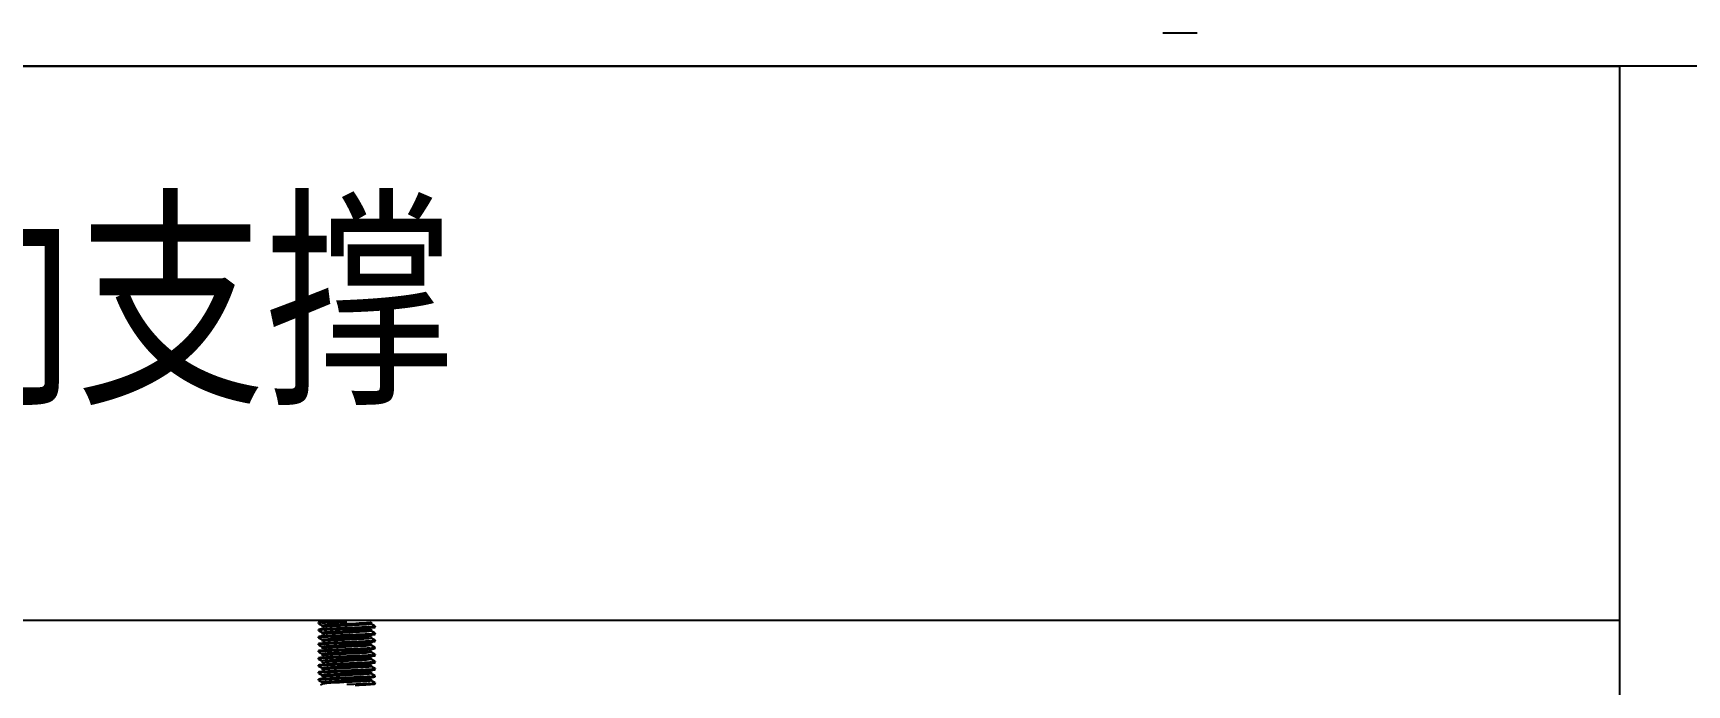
# Model space of a CAD drawing. Extents: x 69728788 to 150676229, y 20333219 to 43663798.
# Drawn here: x 75261222 to 75265221, y 20692911 to 20694488 of the extents above; entities that cross this region are included whole.
import ezdxf

# ---------------------------------------------------------------- set-up
doc = ezdxf.new("R2010")
doc.units = 0
doc.header["$LTSCALE"] = 1000
doc.header["$MEASUREMENT"] = 0
doc.layers.get('0').update_dxf_attribs({"linetype": 'CONTINUOUS'})
doc.layers.add('BZ', color=8, linetype='CONTINUOUS')
doc.layers.add('DIM_SYMB', color=3, linetype='CONTINUOUS')

# ---------------------------------------------------------------- blocks, each defined once
blk = doc.blocks.new('gfhhrryyfd')
at = {"linetype": 'Continuous'}
for p, q in [((3695091.2, -1755690.6), (3695007.6, -1755690.6)), ((3692966.6, -1757116.2), (3692966.4, -1757116.4)), ((3692966.4, -1757118.6), (3692966.4, -1757116.4)), ((3692966.6, -1757118.8), (3692966.4, -1757118.6)), ((3692966.6, -1757133.4), (3692966.4, -1757133.6)), ((3692966.4, -1757135.7), (3692966.4, -1757133.6)), ((3692966.6, -1757135.9), (3692966.4, -1757135.7)), ((3692966.6, -1757118.8), (3692975.9, -1757124.2)), ((3692966.6, -1757135.9), (3692975.9, -1757141.3)), ((3692975.7, -1757123.9), (3692975.7, -1757128.2)), ((3692975.7, -1757141.1), (3692975.7, -1757145.4)), ((3693103.4, -1757124.8), (3693094.1, -1757119.4)), ((3693103.4, -1757142), (3693094.1, -1757136.6)), ((3693094.3, -1757119.6), (3693094.3, -1757115.4)), ((3693094.3, -1757136.8), (3693094.3, -1757132.5)), ((3693103.4, -1757124.8), (3693103.6, -1757125)), ((3693103.4, -1757127.3), (3693103.6, -1757127.2)), ((3693103.4, -1757142), (3693103.6, -1757142.2)), ((3693103.4, -1757144.5), (3693103.6, -1757144.3)), ((3693103.6, -1757127.2), (3693103.6, -1757125)), ((3693103.6, -1757144.3), (3693103.6, -1757142.2)), ((3692966.6, -1757150.5), (3692966.4, -1757150.7)), ((3692966.4, -1757152.9), (3692966.4, -1757150.7)), ((3692966.6, -1757153.1), (3692966.4, -1757152.9)), ((3692966.6, -1757167.7), (3692966.4, -1757167.9)), ((3692966.4, -1757170), (3692966.4, -1757167.9)), ((3692966.6, -1757170.2), (3692966.4, -1757170)), ((3692966.6, -1757184.8), (3692966.4, -1757185)), ((3692966.4, -1757187.2), (3692966.4, -1757185)), ((3692966.6, -1757187.3), (3692966.4, -1757187.2)), ((3692966.6, -1757153.1), (3692975.9, -1757158.4)), ((3692966.6, -1757170.2), (3692975.9, -1757175.6)), ((3692966.6, -1757187.3), (3692975.9, -1757192.7)), ((3692975.7, -1757158.2), (3692975.7, -1757162.5)), ((3692975.7, -1757175.4), (3692975.7, -1757179.7)), ((3693103.4, -1757159.1), (3693094.1, -1757153.7)), ((3693103.4, -1757176.3), (3693094.1, -1757170.9)), ((3693103.4, -1757193.4), (3693094.1, -1757188)), ((3693094.3, -1757153.9), (3693094.3, -1757149.7)), ((3693094.3, -1757171.1), (3693094.3, -1757166.8)), ((3693094.3, -1757188.2), (3693094.3, -1757183.9)), ((3693103.4, -1757159.1), (3693103.6, -1757159.3)), ((3693103.4, -1757161.6), (3693103.6, -1757161.4)), ((3693103.4, -1757176.3), (3693103.6, -1757176.4)), ((3693103.4, -1757178.8), (3693103.6, -1757178.6)), ((3693103.6, -1757161.4), (3693103.6, -1757159.3)), ((3693103.6, -1757178.6), (3693103.6, -1757176.4)), ((3692966.6, -1757202), (3692966.4, -1757202.2)), ((3692966.4, -1757204.3), (3692966.4, -1757202.2)), ((3692966.6, -1757204.5), (3692966.4, -1757204.3)), ((3692966.6, -1757219.1), (3692966.4, -1757219.3)), ((3692966.4, -1757221.4), (3692966.4, -1757219.3)), ((3692966.6, -1757221.6), (3692966.4, -1757221.4)), ((3692966.6, -1757204.5), (3692975.9, -1757209.9)), ((3692966.6, -1757221.6), (3692975.9, -1757227)), ((3692975.7, -1757192.5), (3692975.7, -1757196.8)), ((3692975.7, -1757209.7), (3692975.7, -1757213.9)), ((3692975.7, -1757226.8), (3692975.7, -1757231.1)), ((3693093.3, -1757188.7), (3693092.8, -1757188.8)), ((3693093.5, -1757205.8), (3693092.9, -1757206)), ((3693103.4, -1757210.5), (3693094.1, -1757205.2)), ((3693103.4, -1757227.7), (3693094.1, -1757222.3)), ((3693094.3, -1757205.4), (3693094.3, -1757201.1)), ((3693094.3, -1757222.5), (3693094.3, -1757218.2)), ((3693103.4, -1757193.4), (3693103.6, -1757193.6)), ((3693103.4, -1757195.9), (3693103.6, -1757195.7)), ((3693103.4, -1757210.5), (3693103.6, -1757210.7)), ((3693103.4, -1757213.1), (3693103.6, -1757212.9)), ((3693103.4, -1757227.7), (3693103.6, -1757227.9)), ((3693103.6, -1757195.7), (3693103.6, -1757193.6)), ((3693103.6, -1757212.9), (3693103.6, -1757210.7)), ((3693103.6, -1757230), (3693103.6, -1757227.9)), ((3692966.6, -1757236.3), (3692966.4, -1757236.5)), ((3692966.4, -1757238.6), (3692966.4, -1757236.5)), ((3692966.6, -1757238.8), (3692966.4, -1757238.6)), ((3692966.6, -1757253.4), (3692966.4, -1757253.6)), ((3692966.4, -1757255.7), (3692966.4, -1757253.6)), ((3692966.6, -1757255.9), (3692966.4, -1757255.7)), ((3692966.6, -1757238.8), (3692975.9, -1757244.2)), ((3692966.6, -1757255.9), (3692975.9, -1757261.3)), ((3692975.9, -1757265.2), (3692971.4, -1757267.8)), ((3692975.7, -1757244), (3692975.7, -1757248.2)), ((3692975.7, -1757261.1), (3692975.7, -1757265.4)), ((3693103.4, -1757244.8), (3693094.1, -1757239.4)), ((3693103.4, -1757262), (3693094.1, -1757256.6)), ((3693094.3, -1757239.7), (3693094.3, -1757235.4)), ((3693094.3, -1757256.8), (3693094.3, -1757252.5)), ((3693103.4, -1757230.2), (3693103.6, -1757230)), ((3693103.4, -1757244.8), (3693103.6, -1757245)), ((3693103.4, -1757247.4), (3693103.6, -1757247.2)), ((3693103.4, -1757262), (3693103.6, -1757262.2)), ((3693103.4, -1757264.5), (3693103.6, -1757264.3)), ((3693103.6, -1757247.2), (3693103.6, -1757245)), ((3693103.6, -1757264.3), (3693103.6, -1757262.2))]:
    blk.add_line(p, q, dxfattribs=at)
for centre, radius, start, end in [((3692989.1, -1757290.2), 173.6, 94.7336, 95.4371), ((3693000.3, -1757443.8), 310.5, 93.7188, 94.7811), ((3692994.1, -1757350.2), 233.8, 94.5445, 94.756), ((3693070.2, -1756840.6), 304, 273.7595, 274.7958), ((3693075.9, -1756893.5), 233.7, 274.545, 274.7572), ((3693081, -1756953.9), 173, 274.7341, 275.4473), ((3692989.1, -1757359.5), 174.3, 94.7331, 95.4256), ((3692989.3, -1757344.5), 176.4, 94.7308, 95.3895), ((3692998.5, -1757438.3), 287.7, 93.8973, 94.8073), ((3692994.2, -1757402.3), 234.4, 94.5418, 94.7504), ((3692994.1, -1757418.9), 233.9, 94.5442, 94.7549), ((3693070.6, -1756879.2), 299.6, 273.7999, 274.7958), ((3693071, -1756867.6), 294, 273.8441, 274.8019), ((3693090.1, -1757158.5), 13.4, 281.5137, 282.9167), ((3692999, -1757512.9), 293.9, 93.8457, 94.802), ((3693075.9, -1756962.2), 233.5, 274.5454, 274.7592), ((3693075.9, -1756979.2), 233.7, 274.545, 274.7572), ((3693081, -1757039.7), 173, 274.7341, 275.4474), ((3693081.1, -1757023.7), 171.8, 274.7348, 275.469), ((3692989.3, -1757430.3), 176.5, 94.7307, 95.3884), ((3692998.5, -1757524.2), 287.9, 93.8956, 94.8071), ((3692994.2, -1757488), 234.5, 94.5417, 94.7503), ((3693070.6, -1756965.1), 299.4, 273.8012, 274.796), ((3693071, -1756953.5), 293.9, 273.8456, 274.8021), ((3693071.5, -1756942.3), 287.9, 273.8957, 274.8072)]:
    blk.add_arc(centre, radius, start, end, dxfattribs=at)
for points, knots in [([(3692966.4, -1757118.6), (3692966.4, -1757118), (3692969.6, -1757118), (3692971.1, -1757117.6), (3692972.6, -1757117.4)], [0, 0, 0, 0, 0.263852, 1, 1, 1, 1]), ([(3692966.4, -1757135.7), (3692966.4, -1757135.4), (3692968.3, -1757135.2), (3692969.3, -1757134.9), (3692970.2, -1757134.8)], [0, 0, 0, 0, 0.269511, 1, 1, 1, 1]), ([(3692972.7, -1757115.3), (3692971.9, -1757115.3), (3692969.9, -1757115.6), (3692967.7, -1757115.6), (3692966.6, -1757116.2)], [0, 0, 0, 0, 0.378905, 1, 1, 1, 1]), ([(3692972.6, -1757132.4), (3692971.9, -1757132.5), (3692969.9, -1757132.8), (3692967.7, -1757132.8), (3692966.6, -1757133.4)], [0, 0, 0, 0, 0.378807, 1, 1, 1, 1]), ([(3693035, -1757129.3), (3693028.6, -1757129.5), (3693007.8, -1757130.4), (3692986.9, -1757131), (3692972.6, -1757132.4)], [0, 0, 0, 0, 0.309518, 1, 1, 1, 1]), ([(3693035, -1757112.1), (3693028.6, -1757112.4), (3693007.8, -1757113.3), (3692987, -1757113.9), (3692972.7, -1757115.3)], [0, 0, 0, 0, 0.309388, 1, 1, 1, 1]), ([(3692975.6, -1757117.1), (3692979.2, -1757116.9), (3692999, -1757115.7), (3693018.8, -1757114.9), (3693035, -1757114.3)], [0, 0, 0, 0, 0.183712, 1, 1, 1, 1]), ([(3692981.5, -1757122.7), (3692980, -1757122.9), (3692978.6, -1757123.3), (3692975.7, -1757123.4), (3692975.7, -1757123.9)], [0, 0, 0, 0, 0.73331, 1, 1, 1, 1]), ([(3692982, -1757139.8), (3692980.4, -1757140), (3692978.9, -1757140.4), (3692975.7, -1757140.5), (3692975.7, -1757141.1)], [0, 0, 0, 0, 0.734244, 1, 1, 1, 1]), ([(3692981.5, -1757127), (3692980.8, -1757127.1), (3692978.9, -1757127.4), (3692976.9, -1757127.4), (3692975.9, -1757128)], [0, 0, 0, 0, 0.372879, 1, 1, 1, 1]), ([(3692982, -1757144.1), (3692981.2, -1757144.2), (3692979.2, -1757144.5), (3692977, -1757144.5), (3692975.9, -1757145.1)], [0, 0, 0, 0, 0.374868, 1, 1, 1, 1]), ([(3692980.2, -1757134), (3692983.8, -1757133.7), (3693002.1, -1757132.7), (3693020.4, -1757132), (3693035, -1757131.4)], [0, 0, 0, 0, 0.199269, 1, 1, 1, 1]), ([(3693035, -1757146.4), (3693029.8, -1757146.6), (3693011.5, -1757147.4), (3692993.2, -1757148.1), (3692980.2, -1757149)], [0, 0, 0, 0, 0.286943, 1, 1, 1, 1]), ([(3693092.3, -1757116.1), (3693086, -1757117.2), (3693068.6, -1757117.9), (3693039.8, -1757119.5), (3693009.2, -1757120.9), (3692989.5, -1757121.9), (3692981.5, -1757122.7)], [0, 0, 0, 0, 0.172398, 0.468214, 0.781513, 1, 1, 1, 1]), ([(3693092.3, -1757120.4), (3693086, -1757121.5), (3693068.6, -1757122.2), (3693039.8, -1757123.8), (3693009.2, -1757125.1), (3692989.5, -1757126.1), (3692981.5, -1757127)], [0, 0, 0, 0, 0.172398, 0.468214, 0.781513, 1, 1, 1, 1]), ([(3693092.6, -1757133.2), (3693086.5, -1757134.3), (3693069.4, -1757134.9), (3693040.8, -1757136.6), (3693010.1, -1757138), (3692990.2, -1757139), (3692982, -1757139.8)], [0, 0, 0, 0, 0.167291, 0.461164, 0.776399, 1, 1, 1, 1]), ([(3693092.6, -1757137.5), (3693086.5, -1757138.6), (3693069.4, -1757139.2), (3693040.8, -1757140.9), (3693010.1, -1757142.2), (3692990.2, -1757143.3), (3692982, -1757144.1)], [0, 0, 0, 0, 0.167291, 0.461164, 0.776399, 1, 1, 1, 1]), ([(3693094.4, -1757126.4), (3693090.8, -1757126.7), (3693071, -1757127.9), (3693051.2, -1757128.6), (3693035, -1757129.3)], [0, 0, 0, 0, 0.183696, 1, 1, 1, 1]), ([(3693035, -1757131.4), (3693040.3, -1757131.2), (3693058.7, -1757130.5), (3693077.1, -1757129.8), (3693090.1, -1757128.9)], [0, 0, 0, 0, 0.287582, 1, 1, 1, 1]), ([(3693090.1, -1757143.9), (3693086.5, -1757144.1), (3693068.1, -1757145.2), (3693049.7, -1757145.9), (3693035, -1757146.4)], [0, 0, 0, 0, 0.198417, 1, 1, 1, 1]), ([(3693035, -1757148.6), (3693040.4, -1757148.4), (3693058.9, -1757147.6), (3693077.5, -1757146.9), (3693090.7, -1757146)], [0, 0, 0, 0, 0.288852, 1, 1, 1, 1]), ([(3693090.1, -1757128.9), (3693093.2, -1757128.7), (3693097.5, -1757128.1), (3693102.2, -1757128), (3693103.4, -1757127.3)], [0, 0, 0, 0, 0.691032, 1, 1, 1, 1]), ([(3693090.7, -1757146), (3693093.6, -1757145.8), (3693097.8, -1757145.2), (3693102.3, -1757145.1), (3693103.4, -1757144.5)], [0, 0, 0, 0, 0.690302, 1, 1, 1, 1]), ([(3693094.1, -1757115.6), (3693093.9, -1757115.7), (3693093.3, -1757115.9), (3693092.7, -1757116), (3693092.3, -1757116.1)], [0, 0, 0, 0, 0.3774, 1, 1, 1, 1]), ([(3693094.3, -1757119.6), (3693094.3, -1757119.9), (3693093.4, -1757120.1), (3693092.8, -1757120.3), (3693092.3, -1757120.4)], [0, 0, 0, 0, 0.285727, 1, 1, 1, 1]), ([(3693094.1, -1757132.7), (3693093.9, -1757132.8), (3693093.4, -1757133), (3693092.9, -1757133.1), (3693092.6, -1757133.2)], [0, 0, 0, 0, 0.384879, 1, 1, 1, 1]), ([(3693094.3, -1757136.8), (3693094.3, -1757137), (3693093.5, -1757137.3), (3693093, -1757137.4), (3693092.6, -1757137.5)], [0, 0, 0, 0, 0.290239, 1, 1, 1, 1]), ([(3693103.6, -1757125), (3693103.6, -1757125.6), (3693100.4, -1757125.6), (3693098.9, -1757126), (3693097.4, -1757126.2)], [0, 0, 0, 0, 0.263842, 1, 1, 1, 1]), ([(3693103.6, -1757142.2), (3693103.6, -1757142.5), (3693101.8, -1757142.7), (3693100.9, -1757142.9), (3693100, -1757143)], [0, 0, 0, 0, 0.270664, 1, 1, 1, 1]), ([(3692966.4, -1757152.9), (3692966.4, -1757152.6), (3692968, -1757152.4), (3692968.8, -1757152.1), (3692969.6, -1757152)], [0, 0, 0, 0, 0.27234, 1, 1, 1, 1]), ([(3692966.4, -1757170), (3692966.4, -1757169.4), (3692969.7, -1757169.5), (3692971.2, -1757169), (3692972.8, -1757168.8)], [0, 0, 0, 0, 0.263692, 1, 1, 1, 1]), ([(3692966.4, -1757187.2), (3692966.4, -1757186.6), (3692969.6, -1757186.6), (3692971.1, -1757186.1), (3692972.7, -1757186)], [0, 0, 0, 0, 0.263792, 1, 1, 1, 1]), ([(3692980.2, -1757149), (3692977, -1757149.2), (3692972.6, -1757149.8), (3692967.8, -1757149.8), (3692966.6, -1757150.5)], [0, 0, 0, 0, 0.691422, 1, 1, 1, 1]), ([(3692979, -1757166.2), (3692976.1, -1757166.4), (3692972.1, -1757166.9), (3692967.7, -1757167), (3692966.6, -1757167.7)], [0, 0, 0, 0, 0.689821, 1, 1, 1, 1]), ([(3692972.8, -1757183.8), (3692972, -1757183.9), (3692969.9, -1757184.2), (3692967.7, -1757184.2), (3692966.6, -1757184.8)], [0, 0, 0, 0, 0.379214, 1, 1, 1, 1]), ([(3693035, -1757180.7), (3693028.6, -1757181), (3693007.8, -1757181.9), (3692987, -1757182.5), (3692972.8, -1757183.8)], [0, 0, 0, 0, 0.30899, 1, 1, 1, 1]), ([(3692975.6, -1757168.6), (3692979.3, -1757168.3), (3692999, -1757167.1), (3693018.8, -1757166.4), (3693035, -1757165.7)], [0, 0, 0, 0, 0.18376, 1, 1, 1, 1]), ([(3692975.6, -1757185.7), (3692979.2, -1757185.4), (3692999, -1757184.2), (3693018.8, -1757183.5), (3693035, -1757182.9)], [0, 0, 0, 0, 0.183719, 1, 1, 1, 1]), ([(3692982.5, -1757156.9), (3692980.8, -1757157.1), (3692979.2, -1757157.6), (3692975.7, -1757157.6), (3692975.7, -1757158.2)], [0, 0, 0, 0, 0.734831, 1, 1, 1, 1]), ([(3692977.1, -1757174.8), (3692976.8, -1757174.8), (3692976.3, -1757174.9), (3692975.7, -1757175.2), (3692975.7, -1757175.4)], [0, 0, 0, 0, 0.704901, 1, 1, 1, 1]), ([(3692982.5, -1757161.2), (3692981.7, -1757161.3), (3692979.5, -1757161.6), (3692977.1, -1757161.6), (3692975.9, -1757162.3)], [0, 0, 0, 0, 0.376612, 1, 1, 1, 1]), ([(3692976.4, -1757179.2), (3692976.3, -1757179.3), (3692976.1, -1757179.3), (3692976, -1757179.4), (3692975.9, -1757179.4)], [0, 0, 0, 0, 0.570679, 1, 1, 1, 1]), ([(3693092.8, -1757171.7), (3693085.7, -1757173.2), (3693065.5, -1757173.6), (3693033.3, -1757175.6), (3693003.8, -1757176.6), (3692985.1, -1757178.2), (3692978.5, -1757178.6), (3692976.4, -1757179.2)], [0, 0, 0, 0, 0.186624, 0.514349, 0.833932, 0.943063, 1, 1, 1, 1]), ([(3693093.1, -1757167.3), (3693086.5, -1757168.9), (3693060.4, -1757169.4), (3693026.4, -1757171.4), (3692994.6, -1757173.2), (3692981.6, -1757173.8), (3692977.1, -1757174.8)], [0, 0, 0, 0, 0.176039, 0.666697, 0.881547, 1, 1, 1, 1]), ([(3693093.3, -1757184.4), (3693086.9, -1757186.1), (3693067.6, -1757186.2), (3693036.1, -1757188.2), (3693004, -1757190), (3692984.1, -1757190.5), (3692977.2, -1757191.9)], [0, 0, 0, 0, 0.171627, 0.491604, 0.816321, 1, 1, 1, 1]), ([(3692979, -1757151.2), (3692982.6, -1757150.9), (3693001.3, -1757149.9), (3693020, -1757149.2), (3693035, -1757148.6)], [0, 0, 0, 0, 0.195623, 1, 1, 1, 1]), ([(3693035, -1757163.6), (3693029.6, -1757163.8), (3693010.9, -1757164.6), (3692992.2, -1757165.3), (3692979, -1757166.2)], [0, 0, 0, 0, 0.289631, 1, 1, 1, 1]), ([(3693092.9, -1757150.3), (3693087, -1757151.5), (3693070.2, -1757152), (3693041.9, -1757153.7), (3693011, -1757155), (3692990.9, -1757156.1), (3692982.5, -1757156.9)], [0, 0, 0, 0, 0.162162, 0.454084, 0.771262, 1, 1, 1, 1]), ([(3693092.9, -1757154.5), (3693087, -1757155.8), (3693070.2, -1757156.3), (3693041.9, -1757158), (3693011, -1757159.3), (3692990.9, -1757160.4), (3692982.5, -1757161.2)], [0, 0, 0, 0, 0.162162, 0.454084, 0.771262, 1, 1, 1, 1]), ([(3693090.7, -1757161), (3693087.1, -1757161.2), (3693068.5, -1757162.3), (3693049.9, -1757163), (3693035, -1757163.6)], [0, 0, 0, 0, 0.19668, 1, 1, 1, 1]), ([(3693035, -1757165.7), (3693040.3, -1757165.5), (3693058.8, -1757164.8), (3693077.3, -1757164), (3693090.4, -1757163.2)], [0, 0, 0, 0, 0.288191, 1, 1, 1, 1]), ([(3693090.4, -1757178.2), (3693086.8, -1757178.4), (3693068.3, -1757179.4), (3693049.8, -1757180.1), (3693035, -1757180.7)], [0, 0, 0, 0, 0.197576, 1, 1, 1, 1]), ([(3693035, -1757182.9), (3693041.5, -1757182.6), (3693062.3, -1757181.7), (3693083.1, -1757181.1), (3693097.4, -1757179.7)], [0, 0, 0, 0, 0.309889, 1, 1, 1, 1]), ([(3693090.4, -1757163.2), (3693093.4, -1757163), (3693097.6, -1757162.4), (3693102.2, -1757162.3), (3693103.4, -1757161.6)], [0, 0, 0, 0, 0.69071, 1, 1, 1, 1]), ([(3693094.1, -1757149.9), (3693094, -1757150), (3693093.5, -1757150.1), (3693093.1, -1757150.2), (3693092.9, -1757150.3)], [0, 0, 0, 0, 0.393314, 1, 1, 1, 1]), ([(3693094.3, -1757153.9), (3693094.3, -1757154.1), (3693093.7, -1757154.4), (3693093.2, -1757154.5), (3693092.9, -1757154.5)], [0, 0, 0, 0, 0.295741, 1, 1, 1, 1]), ([(3693094.1, -1757167), (3693094, -1757167.1), (3693093.7, -1757167.2), (3693093.3, -1757167.3), (3693093.1, -1757167.3)], [0, 0, 0, 0, 0.40288, 1, 1, 1, 1]), ([(3693094.3, -1757171.1), (3693094.3, -1757171.2), (3693093.8, -1757171.5), (3693093.4, -1757171.6), (3693093.1, -1757171.6)], [0, 0, 0, 0, 0.302509, 1, 1, 1, 1]), ([(3693094.1, -1757184.2), (3693094, -1757184.2), (3693093.8, -1757184.3), (3693093.5, -1757184.4), (3693093.3, -1757184.4)], [0, 0, 0, 0, 0.413783, 1, 1, 1, 1]), ([(3693094.3, -1757188.2), (3693094.3, -1757188.3), (3693093.9, -1757188.6), (3693093.6, -1757188.7), (3693093.3, -1757188.7)], [0, 0, 0, 0, 0.310906, 1, 1, 1, 1]), ([(3693097.4, -1757179.7), (3693098.2, -1757179.7), (3693100.2, -1757179.4), (3693102.3, -1757179.4), (3693103.4, -1757178.8)], [0, 0, 0, 0, 0.378508, 1, 1, 1, 1]), ([(3693103.6, -1757176.4), (3693103.6, -1757176.8), (3693101.8, -1757177), (3693101, -1757177.2), (3693100.1, -1757177.3)], [0, 0, 0, 0, 0.270675, 1, 1, 1, 1]), ([(3693103.6, -1757159.3), (3693103.6, -1757159.6), (3693101.9, -1757159.8), (3693101.1, -1757160), (3693100.2, -1757160.2)], [0, 0, 0, 0, 0.271439, 1, 1, 1, 1]), ([(3692966.4, -1757204.3), (3692966.4, -1757203.9), (3692968.7, -1757203.8), (3692969.7, -1757203.4), (3692970.8, -1757203.3)], [0, 0, 0, 0, 0.267181, 1, 1, 1, 1]), ([(3692966.4, -1757221.4), (3692966.4, -1757221.1), (3692968.1, -1757220.9), (3692968.9, -1757220.7), (3692969.8, -1757220.6)], [0, 0, 0, 0, 0.271461, 1, 1, 1, 1]), ([(3692972.7, -1757201), (3692971.9, -1757201.1), (3692969.9, -1757201.3), (3692967.7, -1757201.3), (3692966.6, -1757202)], [0, 0, 0, 0, 0.378914, 1, 1, 1, 1]), ([(3692980.9, -1757217.5), (3692977.6, -1757217.7), (3692973, -1757218.4), (3692967.9, -1757218.4), (3692966.6, -1757219.1)], [0, 0, 0, 0, 0.692393, 1, 1, 1, 1]), ([(3693035, -1757197.9), (3693028.6, -1757198.1), (3693007.8, -1757199), (3692987, -1757199.6), (3692972.7, -1757201)], [0, 0, 0, 0, 0.309377, 1, 1, 1, 1]), ([(3692977.2, -1757191.9), (3692976.8, -1757192), (3692976.4, -1757192.1), (3692975.7, -1757192.4), (3692975.7, -1757192.5)], [0, 0, 0, 0, 0.705268, 1, 1, 1, 1]), ([(3692977.2, -1757209), (3692976.8, -1757209.1), (3692976.4, -1757209.2), (3692975.7, -1757209.5), (3692975.7, -1757209.7)], [0, 0, 0, 0, 0.706045, 1, 1, 1, 1]), ([(3692977.3, -1757226.2), (3692976.9, -1757226.3), (3692976.4, -1757226.4), (3692975.7, -1757226.6), (3692975.7, -1757226.8)], [0, 0, 0, 0, 0.707033, 1, 1, 1, 1]), ([(3692976.6, -1757196.3), (3692976.5, -1757196.4), (3692976.2, -1757196.4), (3692976, -1757196.5), (3692975.9, -1757196.6)], [0, 0, 0, 0, 0.583561, 1, 1, 1, 1]), ([(3692976.8, -1757213.4), (3692976.6, -1757213.5), (3692976.3, -1757213.5), (3692976, -1757213.7), (3692975.9, -1757213.7)], [0, 0, 0, 0, 0.594844, 1, 1, 1, 1]), ([(3693092.8, -1757188.8), (3693085.8, -1757190.3), (3693065.9, -1757190.7), (3693033.9, -1757192.7), (3693004.5, -1757193.8), (3692985.5, -1757195.2), (3692978.9, -1757195.7), (3692976.6, -1757196.3)], [0, 0, 0, 0, 0.184168, 0.509408, 0.829314, 0.94023, 1, 1, 1, 1]), ([(3693092.9, -1757206), (3693086, -1757207.4), (3693066.3, -1757207.9), (3693034.4, -1757209.7), (3693002.8, -1757211.6), (3692983.4, -1757211.9), (3692976.8, -1757213.4)], [0, 0, 0, 0, 0.182036, 0.504841, 0.824917, 1, 1, 1, 1]), ([(3693087.4, -1757223.9), (3693078.8, -1757224.7), (3693058.4, -1757225.7), (3693027.3, -1757227), (3692999.1, -1757228.9), (3692982.4, -1757229.2), (3692976.8, -1757230.6)], [0, 0, 0, 0, 0.232215, 0.552573, 0.843952, 1, 1, 1, 1]), ([(3693093.5, -1757201.5), (3693091.4, -1757202.1), (3693084.8, -1757202.6), (3693066, -1757204.1), (3693036.6, -1757205.1), (3693004.4, -1757207.2), (3692984.3, -1757207.6), (3692977.2, -1757209)], [0, 0, 0, 0, 0.05757, 0.167104, 0.486771, 0.813942, 1, 1, 1, 1]), ([(3693087.4, -1757219.6), (3693079, -1757220.4), (3693059, -1757221.4), (3693028.2, -1757222.7), (3693000, -1757224.4), (3692983.2, -1757225), (3692977.3, -1757226.2)], [0, 0, 0, 0, 0.228646, 0.544797, 0.836336, 1, 1, 1, 1]), ([(3692979.3, -1757219.7), (3692982.9, -1757219.5), (3693001.5, -1757218.5), (3693020.1, -1757217.8), (3693035, -1757217.2)], [0, 0, 0, 0, 0.196648, 1, 1, 1, 1]), ([(3692980.9, -1757202.5), (3692984.6, -1757202.3), (3693002.6, -1757201.3), (3693020.6, -1757200.6), (3693035, -1757200)], [0, 0, 0, 0, 0.201476, 1, 1, 1, 1]), ([(3693035, -1757215), (3693029.9, -1757215.2), (3693011.8, -1757216), (3692993.8, -1757216.7), (3692980.9, -1757217.5)], [0, 0, 0, 0, 0.285303, 1, 1, 1, 1]), ([(3693094.4, -1757195), (3693090.8, -1757195.3), (3693071, -1757196.5), (3693051.2, -1757197.2), (3693035, -1757197.9)], [0, 0, 0, 0, 0.183681, 1, 1, 1, 1]), ([(3693035, -1757200), (3693041.4, -1757199.8), (3693062.2, -1757198.9), (3693083.1, -1757198.3), (3693097.4, -1757196.9)], [0, 0, 0, 0, 0.309644, 1, 1, 1, 1]), ([(3693094.4, -1757212.2), (3693090.8, -1757212.5), (3693071, -1757213.7), (3693051.2, -1757214.4), (3693035, -1757215)], [0, 0, 0, 0, 0.183696, 1, 1, 1, 1]), ([(3693035, -1757217.2), (3693040.4, -1757216.9), (3693059.1, -1757216.2), (3693077.8, -1757215.5), (3693091, -1757214.6)], [0, 0, 0, 0, 0.289612, 1, 1, 1, 1]), ([(3693094.1, -1757218.5), (3693093.9, -1757218.6), (3693091.6, -1757219.2), (3693089.4, -1757219.4), (3693087.4, -1757219.6)], [0, 0, 0, 0, 0.122061, 1, 1, 1, 1]), ([(3693094.3, -1757222.5), (3693094.3, -1757223.1), (3693090.7, -1757223.2), (3693089.1, -1757223.7), (3693087.4, -1757223.9)], [0, 0, 0, 0, 0.265035, 1, 1, 1, 1]), ([(3693091, -1757214.6), (3693093.9, -1757214.4), (3693097.9, -1757213.8), (3693102.3, -1757213.7), (3693103.4, -1757213.1)], [0, 0, 0, 0, 0.68982, 1, 1, 1, 1]), ([(3693094.1, -1757201.3), (3693094, -1757201.4), (3693093.8, -1757201.4), (3693093.6, -1757201.5), (3693093.5, -1757201.5)], [0, 0, 0, 0, 0.426274, 1, 1, 1, 1]), ([(3693094.3, -1757205.4), (3693094.3, -1757205.5), (3693094, -1757205.7), (3693093.7, -1757205.8), (3693093.5, -1757205.8)], [0, 0, 0, 0, 0.3214, 1, 1, 1, 1]), ([(3693103.6, -1757193.6), (3693103.6, -1757194.1), (3693100.4, -1757194.1), (3693099, -1757194.6), (3693097.4, -1757194.8)], [0, 0, 0, 0, 0.263922, 1, 1, 1, 1]), ([(3693097.4, -1757196.9), (3693098.2, -1757196.8), (3693100.1, -1757196.5), (3693102.3, -1757196.6), (3693103.4, -1757195.9)], [0, 0, 0, 0, 0.378702, 1, 1, 1, 1]), ([(3693103.6, -1757210.7), (3693103.6, -1757211.3), (3693100.4, -1757211.3), (3693098.9, -1757211.8), (3693097.4, -1757211.9)], [0, 0, 0, 0, 0.263843, 1, 1, 1, 1]), ([(3693103.6, -1757227.9), (3693103.6, -1757228.2), (3693102, -1757228.4), (3693101.2, -1757228.6), (3693100.4, -1757228.7)], [0, 0, 0, 0, 0.272315, 1, 1, 1, 1]), ([(3692966.4, -1757238.6), (3692966.4, -1757238.3), (3692968, -1757238.1), (3692968.8, -1757237.9), (3692969.6, -1757237.8)], [0, 0, 0, 0, 0.272311, 1, 1, 1, 1]), ([(3692966.4, -1757255.7), (3692966.4, -1757255.2), (3692969.7, -1757255.2), (3692971.2, -1757254.7), (3692972.8, -1757254.6)], [0, 0, 0, 0, 0.263689, 1, 1, 1, 1]), ([(3692979.3, -1757234.8), (3692976.3, -1757235), (3692972.2, -1757235.5), (3692967.7, -1757235.6), (3692966.6, -1757236.3)], [0, 0, 0, 0, 0.690302, 1, 1, 1, 1]), ([(3692979, -1757251.9), (3692976.1, -1757252.1), (3692972.1, -1757252.7), (3692967.7, -1757252.8), (3692966.6, -1757253.4)], [0, 0, 0, 0, 0.689837, 1, 1, 1, 1]), ([(3692975.6, -1757254.3), (3692979.3, -1757254), (3692999, -1757252.8), (3693018.8, -1757252.1), (3693035, -1757251.5)], [0, 0, 0, 0, 0.183761, 1, 1, 1, 1]), ([(3692977.4, -1757243.3), (3692976.9, -1757243.4), (3692976.5, -1757243.5), (3692975.7, -1757243.8), (3692975.7, -1757244)], [0, 0, 0, 0, 0.708636, 1, 1, 1, 1]), ([(3692977.6, -1757260.4), (3692977.2, -1757260.5), (3692976.6, -1757260.6), (3692975.7, -1757260.9), (3692975.7, -1757261.1)], [0, 0, 0, 0, 0.713347, 1, 1, 1, 1]), ([(3692976.8, -1757230.6), (3692976.6, -1757230.6), (3692976.3, -1757230.7), (3692976, -1757230.8), (3692975.9, -1757230.9)], [0, 0, 0, 0, 0.592052, 1, 1, 1, 1]), ([(3692976.6, -1757247.8), (3692976.5, -1757247.8), (3692976.2, -1757247.9), (3692976, -1757248), (3692975.9, -1757248)], [0, 0, 0, 0, 0.58403, 1, 1, 1, 1]), ([(3692976.5, -1757264.9), (3692976.4, -1757265), (3692976.2, -1757265), (3692976, -1757265.1), (3692975.9, -1757265.2)], [0, 0, 0, 0, 0.576749, 1, 1, 1, 1]), ([(3692977.6, -1757264.7), (3692977.4, -1757264.7), (3692977.1, -1757264.8), (3692976.7, -1757264.9), (3692976.5, -1757264.9)], [0, 0, 0, 0, 0.550321, 1, 1, 1, 1]), ([(3693087.9, -1757240.9), (3693079.4, -1757241.8), (3693058.9, -1757242.9), (3693027.5, -1757244.1), (3692999, -1757246.1), (3692982.2, -1757246.3), (3692976.6, -1757247.8)], [0, 0, 0, 0, 0.230178, 0.552364, 0.845602, 1, 1, 1, 1]), ([(3693087.9, -1757236.7), (3693079.6, -1757237.5), (3693059.7, -1757238.5), (3693028.9, -1757239.9), (3693000.4, -1757241.5), (3692983.4, -1757242.1), (3692977.4, -1757243.3)], [0, 0, 0, 0, 0.224737, 0.540402, 0.833844, 1, 1, 1, 1]), ([(3693088.4, -1757253.7), (3693080.3, -1757254.6), (3693060.6, -1757255.6), (3693030, -1757257), (3693001.2, -1757258.6), (3692983.9, -1757259.3), (3692977.6, -1757260.4)], [0, 0, 0, 0, 0.219618, 0.533346, 0.828732, 1, 1, 1, 1]), ([(3692986.2, -1757263.7), (3692985.3, -1757263.8), (3692982.4, -1757264.1), (3692979.6, -1757264.3), (3692977.6, -1757264.7)], [0, 0, 0, 0, 0.319148, 1, 1, 1, 1]), ([(3692979, -1757236.9), (3692982.6, -1757236.7), (3693001.3, -1757235.6), (3693020, -1757234.9), (3693035, -1757234.3)], [0, 0, 0, 0, 0.195657, 1, 1, 1, 1]), ([(3693035, -1757249.3), (3693029.6, -1757249.5), (3693010.9, -1757250.3), (3692992.2, -1757251), (3692979, -1757251.9)], [0, 0, 0, 0, 0.289606, 1, 1, 1, 1]), ([(3693035, -1757232.2), (3693029.6, -1757232.4), (3693011.1, -1757233.1), (3692992.5, -1757233.9), (3692979.3, -1757234.8)], [0, 0, 0, 0, 0.288872, 1, 1, 1, 1]), ([(3693088.4, -1757258), (3693081.8, -1757258.7), (3693047.7, -1757260.7), (3693013.6, -1757261.5), (3692986.2, -1757263.7)], [0, 0, 0, 0, 0.195307, 1, 1, 1, 1]), ([(3693091, -1757229.6), (3693087.4, -1757229.8), (3693068.7, -1757230.9), (3693050, -1757231.6), (3693035, -1757232.2)], [0, 0, 0, 0, 0.195653, 1, 1, 1, 1]), ([(3693035, -1757234.3), (3693040.4, -1757234.1), (3693058.9, -1757233.3), (3693077.5, -1757232.6), (3693090.7, -1757231.7)], [0, 0, 0, 0, 0.288875, 1, 1, 1, 1]), ([(3693090.7, -1757246.7), (3693087.1, -1757247), (3693068.5, -1757248), (3693049.9, -1757248.7), (3693035, -1757249.3)], [0, 0, 0, 0, 0.196649, 1, 1, 1, 1]), ([(3693035, -1757251.5), (3693040.3, -1757251.2), (3693058.8, -1757250.5), (3693077.3, -1757249.8), (3693090.4, -1757248.9)], [0, 0, 0, 0, 0.288211, 1, 1, 1, 1]), ([(3693090.4, -1757263.9), (3693086.8, -1757264.1), (3693068.3, -1757265.2), (3693049.8, -1757265.9), (3693035, -1757266.5)], [0, 0, 0, 0, 0.197548, 1, 1, 1, 1]), ([(3693055.2, -1757267.8), (3693061.4, -1757267.5), (3693072.5, -1757267), (3693087.2, -1757266.4), (3693096.9, -1757265.3), (3693102.1, -1757265.3), (3693103.4, -1757264.5)], [0, 0, 0, 0, 0.383058, 0.694328, 0.906069, 1, 1, 1, 1]), ([(3693094.1, -1757235.6), (3693093.9, -1757235.7), (3693091.8, -1757236.3), (3693089.7, -1757236.5), (3693087.9, -1757236.7)], [0, 0, 0, 0, 0.124156, 1, 1, 1, 1]), ([(3693094.3, -1757239.7), (3693094.3, -1757240.2), (3693091, -1757240.3), (3693089.5, -1757240.8), (3693087.9, -1757240.9)], [0, 0, 0, 0, 0.265691, 1, 1, 1, 1]), ([(3693094.1, -1757252.7), (3693093.9, -1757252.9), (3693092, -1757253.4), (3693090.1, -1757253.6), (3693088.4, -1757253.7)], [0, 0, 0, 0, 0.126422, 1, 1, 1, 1]), ([(3693094.3, -1757256.8), (3693094.3, -1757257.3), (3693091.3, -1757257.4), (3693089.9, -1757257.9), (3693088.4, -1757258)], [0, 0, 0, 0, 0.266491, 1, 1, 1, 1]), ([(3693090.4, -1757248.9), (3693093.4, -1757248.7), (3693097.6, -1757248.1), (3693102.2, -1757248), (3693103.4, -1757247.4)], [0, 0, 0, 0, 0.690698, 1, 1, 1, 1]), ([(3693090.7, -1757231.7), (3693093.7, -1757231.5), (3693097.8, -1757230.9), (3693102.3, -1757230.9), (3693103.4, -1757230.2)], [0, 0, 0, 0, 0.690288, 1, 1, 1, 1]), ([(3693103.6, -1757262.2), (3693103.6, -1757262.5), (3693101.8, -1757262.7), (3693101, -1757262.9), (3693100.1, -1757263)], [0, 0, 0, 0, 0.270698, 1, 1, 1, 1]), ([(3693103.6, -1757245), (3693103.6, -1757245.3), (3693101.9, -1757245.5), (3693101.1, -1757245.8), (3693100.2, -1757245.9)], [0, 0, 0, 0, 0.271465, 1, 1, 1, 1])]:
    blk.add_open_spline(points, degree=3, knots=knots, dxfattribs=at)
for points in [[(3692970.2, -1757134.8), (3692971.6, -1757134.6), (3692973, -1757134.5), (3692974.4, -1757134.4)], [(3693100, -1757143), (3693098.6, -1757143.2), (3693097.1, -1757143.4), (3693095.6, -1757143.5)], [(3692969.6, -1757152), (3692971.2, -1757151.8), (3692972.8, -1757151.7), (3692974.4, -1757151.5)], [(3693100.2, -1757160.2), (3693098.7, -1757160.4), (3693097.2, -1757160.5), (3693095.6, -1757160.6)], [(3693100.1, -1757177.3), (3693098.6, -1757177.5), (3693097.1, -1757177.6), (3693095.6, -1757177.8)], [(3692969.8, -1757220.6), (3692971.3, -1757220.4), (3692972.8, -1757220.3), (3692974.4, -1757220.1)], [(3692970.8, -1757203.3), (3692972.1, -1757203.2), (3692973.3, -1757203.1), (3692974.5, -1757203)], [(3692974.5, -1757203), (3692976.6, -1757202.8), (3692978.8, -1757202.6), (3692980.9, -1757202.5)], [(3692969.6, -1757237.8), (3692971.2, -1757237.5), (3692972.8, -1757237.4), (3692974.4, -1757237.3)], [(3693100.4, -1757228.7), (3693098.8, -1757228.9), (3693097.2, -1757229.1), (3693095.6, -1757229.2)], [(3693100.2, -1757245.9), (3693098.7, -1757246.1), (3693097.2, -1757246.2), (3693095.6, -1757246.4)], [(3693100.1, -1757263), (3693098.6, -1757263.2), (3693097.1, -1757263.4), (3693095.6, -1757263.5)]]:
    blk.add_open_spline(points, degree=3, dxfattribs=at)
at = {"layer": 'BZ'}
blk.add_line((3696111.8, -1757111.6), (3686283.4, -1757111.6), dxfattribs=at)
at = {"layer": 'DIM_SYMB'}
for points in [[(3686300.1, -1747620.2), (3699978.1, -1747620.2), (3699978.1, -1755771), (3686300.1, -1755771)], [(3686283.4, -1755771), (3696111.8, -1755771), (3696111.8, -1763921.8), (3686283.4, -1763921.8)]]:
    blk.add_lwpolyline(points, close=True, dxfattribs=at)
at = {"insert": (3690555.9, -1756126.6), "char_height": 418.176, "attachment_point": 1}
blk.add_mtext('{\\fSimHei|b0|i0|c134|p2;\\W0.8;\\C7;水管纵向支撑}', dxfattribs=at)

msp = doc.modelspace()

# ---------------------------------------------------------------- block references
at = {"lineweight": -3, "xscale": 0.9999959468841553, "yscale": 0.9999959506094456, "zscale": 0.9999959495959999}
msp.add_blockref('gfhhrryyfd', (71568960.3, 22450171.1), dxfattribs=at)

doc.saveas('drawing.dxf')
